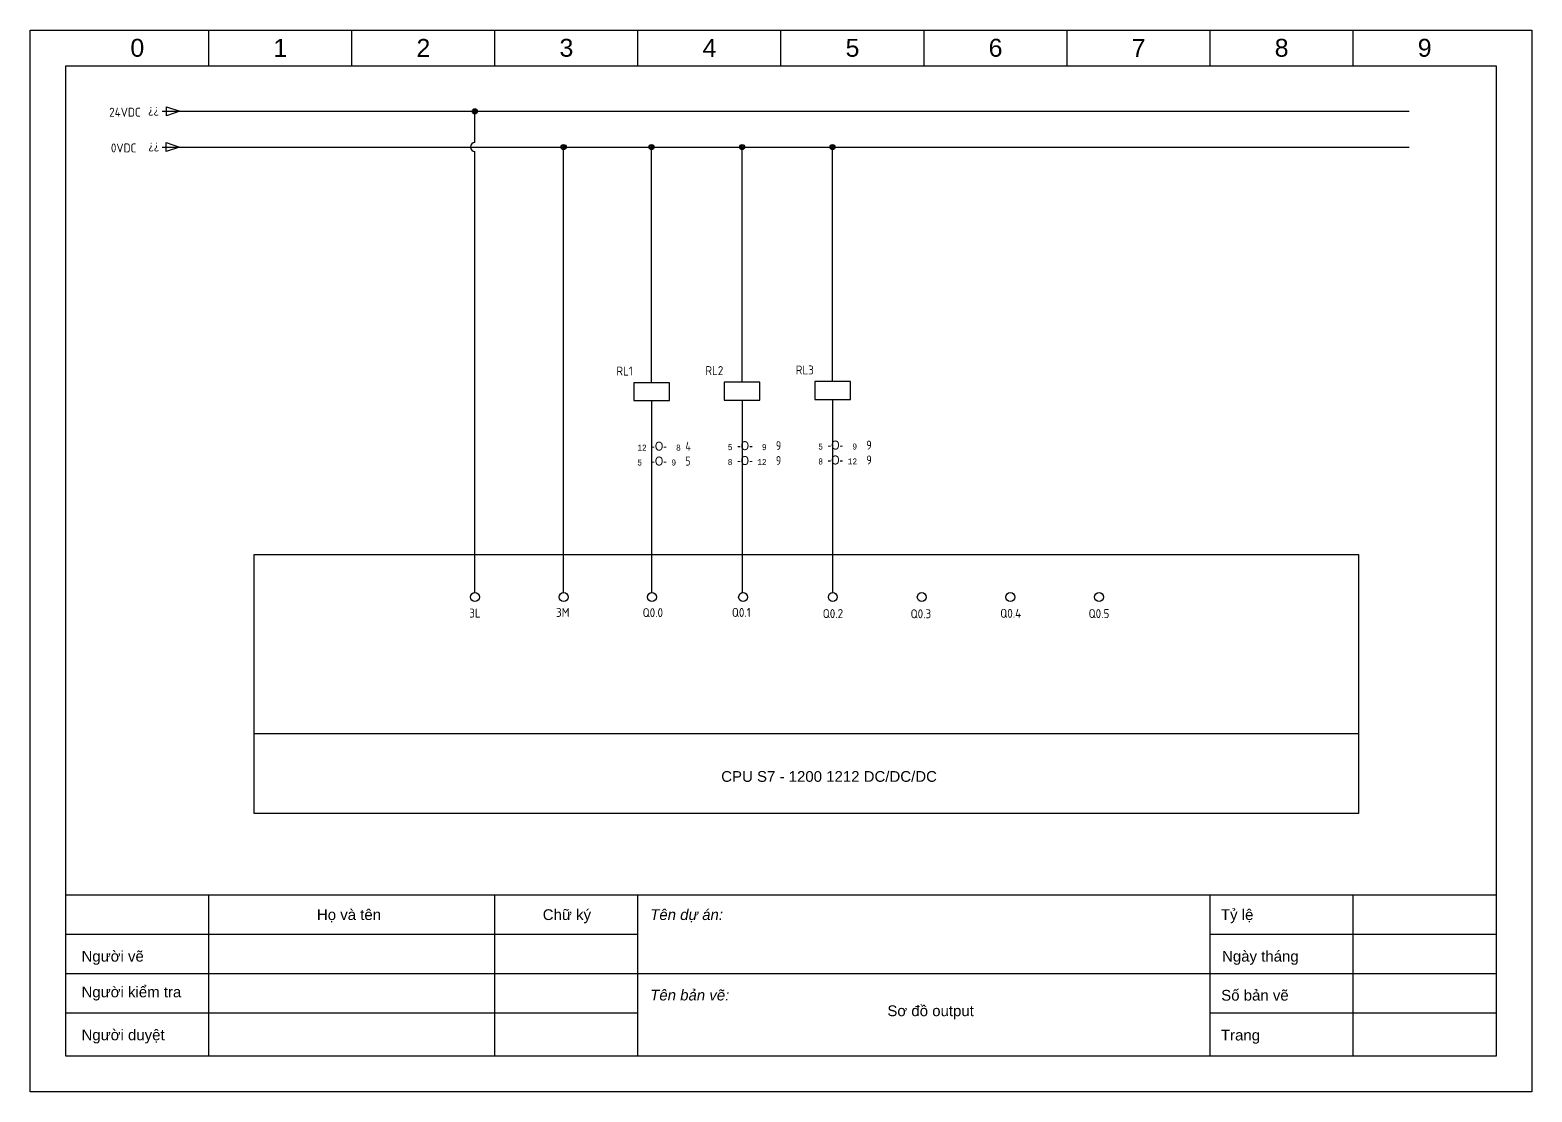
# Model space of a CAD drawing. Header units: inches. Extents: x 0 to 2631, y -6 to 297.
# Drawn here: x 1125.8 to 1545.8, y 0 to 297 of the extents above; entities that cross this region are included whole.
import ezdxf
from ezdxf.enums import TextEntityAlignment as Align

# ---------------------------------------------------------------- set-up
doc = ezdxf.new("R2010")
doc.units = ezdxf.units.IN
doc.header["$MEASUREMENT"] = 0
for name, color, linetype in [('24V', 1, 'Continuous'), ('DESC', 150, 'Continuous'), ('SYMS', 7, 'Continuous'), ('TAGS', 150, 'Continuous'), ('XREF', 7, 'Continuous')]:
    doc.layers.add(name, color=color, linetype=linetype)
doc.styles.get("Standard").update_dxf_attribs({"font": 'arial.ttf', "height": 3})
doc.styles.add('WD_IEC', font='ISOCP2.shx', dxfattribs={"width": 0.9, "height": 4})

# ---------------------------------------------------------------- blocks, each defined once
blk = doc.blocks.new('*U59')
blk.add_line((0, -5), (0, 5))
blk = doc.blocks.new('*U60')
at = {"color": 0, "linetype": 'ByBlock', "lineweight": -2, "transparency": 16777216}
blk.add_blockref('*U59', (0, 0), dxfattribs=at)
blk = doc.blocks.new('*U43')
blk.add_line((0, -5), (0, 5))
blk = doc.blocks.new('*U44')
at = {"color": 0, "linetype": 'ByBlock', "lineweight": -2, "transparency": 16777216}
blk.add_blockref('*U43', (0, 0), dxfattribs=at)
blk = doc.blocks.new('*U45')
blk.add_line((0, -5), (0, 5))
blk = doc.blocks.new('*U46')
at = {"color": 0, "linetype": 'ByBlock', "lineweight": -2, "transparency": 16777216}
blk.add_blockref('*U45', (0, 0), dxfattribs=at)
blk = doc.blocks.new('*U47')
blk.add_line((0, -5), (0, 5))
blk = doc.blocks.new('*U48')
at = {"color": 0, "linetype": 'ByBlock', "lineweight": -2, "transparency": 16777216}
blk.add_blockref('*U47', (0, 0), dxfattribs=at)
blk = doc.blocks.new('*U49')
blk.add_line((0, -5), (0, 5))
blk = doc.blocks.new('*U50')
at = {"color": 0, "linetype": 'ByBlock', "lineweight": -2, "transparency": 16777216}
blk.add_blockref('*U49', (0, 0), dxfattribs=at)
blk = doc.blocks.new('*U51')
blk.add_line((0, -5), (0, 5))
blk = doc.blocks.new('*U52')
at = {"color": 0, "linetype": 'ByBlock', "lineweight": -2, "transparency": 16777216}
blk.add_blockref('*U51', (0, 0), dxfattribs=at)
blk = doc.blocks.new('*U53')
blk.add_line((0, -5), (0, 5))
blk = doc.blocks.new('*U54')
at = {"color": 0, "linetype": 'ByBlock', "lineweight": -2, "transparency": 16777216}
blk.add_blockref('*U53', (0, 0), dxfattribs=at)
blk = doc.blocks.new('*U55')
blk.add_line((0, -5), (0, 5))
blk = doc.blocks.new('*U56')
at = {"color": 0, "linetype": 'ByBlock', "lineweight": -2, "transparency": 16777216}
blk.add_blockref('*U55', (0, 0), dxfattribs=at)
blk = doc.blocks.new('*U57')
blk.add_line((0, -5), (0, 5))
blk = doc.blocks.new('*U58')
at = {"color": 0, "linetype": 'ByBlock', "lineweight": -2, "transparency": 16777216}
blk.add_blockref('*U57', (0, 0), dxfattribs=at)
blk = doc.blocks.new('new block')
for p, q in [((10, 10), (10, 287)), ((10, 287), (410, 287)), ((410, 287), (410, 10)), ((410, 55.02), (10, 55.02)), ((50, 10), (50, 55.02)), ((130, 10), (130, 55.02)), ((170, 10), (170, 55.02)), ((330, 10), (330, 55.02)), ((370, 10), (370, 55.02)), ((170, 44.01), (10, 44.01)), ((410, 44.01), (330, 44.01)), ((410, 33.01), (10, 33.01)), ((170, 22), (10, 22)), ((410, 22), (330, 22)), ((410, 10), (10, 10))]:
    blk.add_line(p, q)
blk.add_lwpolyline([(0, 0), (0, 297), (420, 297), (420, 0), (0, 0)], close=True)
for name, p in [('*U60', (50, 292)), ('*U44', (90, 292)), ('*U46', (130, 292)), ('*U48', (170, 292)), ('*U50', (210, 292)), ('*U52', (250, 292)), ('*U54', (290, 292)), ('*U56', (330, 292)), ('*U58', (370, 292))]:
    blk.add_blockref(name, p)
for s, width, gutter_width, heights, insert, char_height, attachment_point in [('{\\fArial|b0|i0|c163|p34;0}', 18.0473, 25, [0], (30, 292), 5, 5), ('{\\fArial|b0|i0|c163|p34;1 }', 18.0473, 25, [0], (70, 292), 5, 5), ('{\\fArial|b0|i0|c163|p34;2 }', 18.0473, 25, [0], (110, 292), 5, 5), ('{\\fArial|b0|i0|c163|p34;3 }', 18.0473, 25, [0], (150, 292), 5, 5), ('{\\fArial|b0|i0|c163|p34;4 }', 18.0473, 25, [0], (190, 292), 5, 5), ('{\\fArial|b0|i0|c163|p34;5 }', 18.0473, 25, [0], (230, 292), 5, 5), ('{\\fArial|b0|i0|c163|p34;6 }', 18.0473, 25, [0], (270, 292), 5, 5), ('{\\fArial|b0|i0|c163|p34;7  }', 18.0473, 25, [0], (310, 292), 5, 5), ('{\\fArial|b0|i0|c163|p34;8 }', 18.0473, 25, [0], (350, 292), 5, 5), ('{\\fArial|b0|i0|c163|p34;9 }', 18.0473, 25, [0], (390, 292), 5, 5), ('{\\fArial|b0|i0|c163|p34;Họ và tên }', 19.3697, 15, [3], (80.22, 51.09), 3, 1), ('{\\fArial|b0|i0|c163|p34;Chữ ký }', 19.3697, 15, [3], (143.37, 51.09), 3, 1), ('{\\fArial|b0|i1|c163|p34;Tên dự án: \\fArial|b0|i0|c163|p34;  }', 21.9021, 15, [3], (173.42, 51.09), 3, 1), ('{\\fArial|b0|i0|c163|p34;Tỷ lệ }', 13.2781, 15, [3], (333.02, 51.09), 3, 1), ('{\\fArial|b0|i0|c163|p34;Người vẽ}', 19.3697, 15, [3], (14.39, 39.47), 3, 1), ('\\pxt6;{\\fArial|b0|i0|c163|p34;Ngày tháng }', 27.7555, 0, [3], (333.33, 39.46), 3, 1), ('{\\fArial|b0|i0|c163|p34;Người kiểm tra }', 31.6874, 15, [3], (14.39, 29.47), 3, 1), ('{\\fArial|b0|i1|c163|p34;Tên bản vẽ: \\fArial|b0|i0|c163|p34; }', 23.6205, 15, [3], (173.42, 28.6), 3, 1), ('{\\fArial|b0|i0|c163|p34;Số bản vẽ   }', 19.3697, 15, [3], (333.1, 28.55), 3, 1), ('{\\fArial|b0|i0|c163|p34;Người duyệt  }', 31.6874, 15, [3], (14.39, 17.47), 3, 1), ('{\\fArial|b0|i0|c163|p34;Trang }', 19.3697, 15, [3], (333.02, 17.41), 3, 1)]:
    blk.add_mtext_dynamic_manual_height_columns(s, width=width, gutter_width=gutter_width, heights=heights, dxfattribs=dict(insert=insert, char_height=char_height, attachment_point=attachment_point))
for tag, p in [('TYLE', (376.15, 46.38)), ('TEN_DU_AN', (224.58, 39.14)), ('NGUOI_VE', (62.36, 36.05)), ('DATE', (376.55, 36.05)), ('NGUOI_KIEMTRA', (62.36, 24.96)), ('SHEET', (376.29, 25.51)), ('TEN_BAN_VE', (224.81, 17.27)), ('SHEET_MAX', (376.25, 14.77)), ('NGUOI_DUYET', (62.36, 13.48))]:
    blk.add_attdef(tag, p, '', height=3)
at = {"flags": 9}
blk.add_attdef('WD_TB', (0, 0), '', height=3, dxfattribs=at)
blk = doc.blocks.new('HA1S3')
blk.add_lwpolyline([(-3.75, 0), (0, 1.25), (0, -1.25)], close=True)
at = {"style": 'WD_IEC'}
blk.add_attdef('XREF', text='', height=2.5, dxfattribs=at).set_placement((-5, 0), align=Align.MIDDLE_RIGHT)
at = {"style": 'WD_IEC', "flags": 1}
blk.add_attdef('SIGCODE', text='', height=1, dxfattribs=at).set_placement((-2.5, 1.8), align=Align.RIGHT)
at = {"style": 'WD_IEC'}
for tag, p, height, flags in [('X1TERM01', (0, 0), 0.32, 1), ('WIRENO', (1.25, 1), 2.5, 8)]:
    blk.add_attdef(tag, p, '', height=height, dxfattribs=dict(at, flags=flags))
blk.add_attdef('DESC1', text='', height=2.5, dxfattribs=at).set_placement((1.25, -1), align=Align.TOP_LEFT)
blk = doc.blocks.new('VT0_02')
blk.add_circle((0, 0), 1.25)
at = {"style": 'WD_IEC'}
blk.add_attdef('TAG1', text='', height=2.5, dxfattribs=at).set_placement((-0.5, 1.75), align=Align.RIGHT)
at = {"style": 'WD_IEC', "flags": 1}
for tag, p in [('X4TERM01', (-1.25, 0)), ('X2TERM01', (0, 1.25)), ('X1TERM01', (1.25, 0)), ('X8TERM01', (0, -1.25))]:
    blk.add_attdef(tag, p, '', height=0.32, dxfattribs=at)
blk = doc.blocks.new('WDDOT')
for radius in [0.72, 0.449, 0.223]:
    blk.add_circle((0, 0), radius)
blk = doc.blocks.new('VCR1')
for p, q in [((0, 2.5), (0, 7.5)), ((0, -2.5), (0, -7.5))]:
    blk.add_line(p, q)
blk.add_lwpolyline([(-5, 2.5), (-5, -2.5), (5, -2.5), (5, 2.5)], close=True)
at = {"style": 'WD_IEC'}
for tag, p in [('INST', (-5.25, 11.5)), ('LOC', (-5.25, 8)), ('TAG1', (-5.25, 4.5)), ('DESC2', (-5.25, -10.35)), ('DESC1', (-5.25, -6.85)), ('DESC3', (-5.25, -13.85))]:
    blk.add_attdef(tag, text='', height=2.5, dxfattribs=at).set_placement(p, align=Align.RIGHT)
blk.add_attdef('TERM01', text='', height=2, rotation=90, dxfattribs=at).set_placement((-1, 7.5), align=Align.RIGHT)
at = {"style": 'WD_IEC', "flags": 1}
for tag, p, height in [('X2TERM01', (0, 7.5), 0.32), ('X4LINK', (-5, 0), 0.32), ('X1LINK', (5, 0), 0.32), ('ASSYCODE', (1, -4), 1), ('X8TERM02', (0, -7.5), 0.32), ('FAMILY', (1, -5.5), 1), ('CATDESC', (1, -7), 1)]:
    blk.add_attdef(tag, p, '', height=height, dxfattribs=at)
at = {"style": 'WD_IEC', "flags": 9}
for tag, p in [('MFG', (-6, 1)), ('CAT', (-6, -1.5))]:
    blk.add_attdef(tag, text='', height=1.5, dxfattribs=at).set_placement(p, align=Align.RIGHT)
at = {"style": 'WD_IEC'}
blk.add_attdef('TERM02', (-1, -7.5), '', height=2, rotation=90, dxfattribs=at)
at = {"lineweight": 9, "style": 'WD_IEC'}
for tag, p in [('NO', (-5.5, -16.5)), ('NC', (-5.5, -20))]:
    blk.add_attdef(tag, text='', height=2.5, dxfattribs=at).set_placement(p, align=Align.TOP_RIGHT)
for tag, p in [('XREFNO', (-4, -16.5)), ('XREFNC', (-4, -20))]:
    blk.add_attdef(tag, text='', height=2.5, dxfattribs=at).set_placement(p, align=Align.TOP_LEFT)

msp = doc.modelspace()

# ---------------------------------------------------------------- linework, layer by layer
for p, q in [((1162.7, 264.27), (1511.49, 264.27)), ((1275.01, 139.66), (1275.01, 264.27)), ((1299.61, 203.37), (1299.61, 264.27)), ((1324.91, 203.51), (1324.91, 264.27)), ((1350.22, 203.67), (1350.22, 264.27)), ((1299.61, 188.37), (1299.61, 139.66)), ((1324.91, 188.51), (1324.91, 139.66)), ((1350.22, 188.67), (1350.22, 139.66)), ((1188.47, 100.26), (1497.33, 100.26))]:
    msp.add_line(p, q)
msp.add_lwpolyline([(1188.47, 150.34), (1497.33, 150.34), (1497.33, 77.91), (1188.47, 77.91)], close=True)
at = {"layer": '24V'}
for p, q in [((1162.7, 274.27), (1511.49, 274.27)), ((1250.19, 265.54), (1250.19, 274.27)), ((1250.19, 139.66), (1250.19, 263))]:
    msp.add_line(p, q, dxfattribs=at)
msp.add_arc((1250.19, 264.27), 1.27, 90, 270, dxfattribs=at)

# ---------------------------------------------------------------- block references
msp.add_blockref('new block', (1125.79, 0))
at = {"layer": 'SYMS'}
ref = msp.add_blockref('HA1S3', (1163.94, 274.27), dxfattribs=dict(at, rotation=180))
ref.add_attrib('XREF', '??', dxfattribs={"layer": 'XREF', "height": 2.5, "rotation": 180, "style": 'WD_IEC'}).set_placement((1158.8, 274.27), align=Align.MIDDLE_RIGHT)
ref.add_attrib('DESC1', '24VDC', dxfattribs={"layer": 'DESC', "color": 0, "height": 2.5, "style": 'WD_IEC'}).set_placement((1147.93, 275.27), align=Align.TOP_LEFT)
for p in [(1250.19, 274.27), (1275.01, 264.27), (1299.61, 264.27), (1324.91, 264.27), (1350.22, 264.27)]:
    msp.add_blockref('WDDOT', p, dxfattribs=at)
ref = msp.add_blockref('HA1S3', (1163.86, 264.27), dxfattribs=dict(at, rotation=180))
ref.add_attrib('XREF', '??', dxfattribs={"layer": 'XREF', "height": 2.5, "rotation": 180, "style": 'WD_IEC'}).set_placement((1158.88, 264.27), align=Align.MIDDLE_RIGHT)
ref.add_attrib('DESC1', '0VDC', dxfattribs={"layer": 'DESC', "color": 0, "height": 2.5, "style": 'WD_IEC'}).set_placement((1148.4, 265.27), align=Align.TOP_LEFT)
ref = msp.add_blockref('VCR1', (1299.61, 195.87), dxfattribs=at)
ref.add_attrib('TAG1', 'RL1', dxfattribs={"layer": 'TAGS', "color": 0, "height": 2.5, "style": 'WD_IEC'}).set_placement((1294.36, 200.37), align=Align.RIGHT)
ref = msp.add_blockref('VCR1', (1324.91, 196.01), dxfattribs=at)
ref.add_attrib('TAG1', 'RL2', dxfattribs={"layer": 'TAGS', "color": 0, "height": 2.5, "style": 'WD_IEC'}).set_placement((1319.66, 200.51), align=Align.RIGHT)
ref = msp.add_blockref('VCR1', (1350.22, 196.17), dxfattribs=at)
ref.add_attrib('TAG1', 'RL3', dxfattribs={"layer": 'TAGS', "color": 0, "height": 2.5, "style": 'WD_IEC'}).set_placement((1344.97, 200.67), align=Align.RIGHT)
ref = msp.add_blockref('VT0_02', (1250.19, 138.41), dxfattribs=at)
ref.add_attrib('TAG1', '3L', dxfattribs={"layer": 'TAGS', "color": 0, "height": 2.5, "style": 'WD_IEC'}).set_placement((1251.81, 132.68), align=Align.RIGHT)
ref = msp.add_blockref('VT0_02', (1275.01, 138.41), dxfattribs=at)
ref.add_attrib('TAG1', '3M', dxfattribs={"layer": 'TAGS', "color": 0, "height": 2.5, "style": 'WD_IEC'}).set_placement((1276.65, 132.87), align=Align.RIGHT)
ref = msp.add_blockref('VT0_02', (1299.69, 138.41), dxfattribs=at)
ref.add_attrib('TAG1', 'Q0.0', dxfattribs={"layer": 'TAGS', "color": 0, "height": 2.5, "style": 'WD_IEC'}).set_placement((1302.8, 132.81), align=Align.RIGHT)
ref = msp.add_blockref('VT0_02', (1325.2, 138.41), dxfattribs=at)
ref.add_attrib('TAG1', 'Q0.1', dxfattribs={"layer": 'TAGS', "color": 0, "height": 2.5, "style": 'WD_IEC'}).set_placement((1327.34, 132.87), align=Align.RIGHT)
ref = msp.add_blockref('VT0_02', (1350.28, 138.41), dxfattribs=at)
ref.add_attrib('TAG1', 'Q0.2', dxfattribs={"layer": 'TAGS', "color": 0, "height": 2.5, "style": 'WD_IEC'}).set_placement((1353.16, 132.55), align=Align.RIGHT)
ref = msp.add_blockref('VT0_02', (1375.16, 138.41), dxfattribs=at)
ref.add_attrib('TAG1', 'Q0.3', dxfattribs={"layer": 'TAGS', "color": 0, "height": 2.5, "style": 'WD_IEC'}).set_placement((1377.78, 132.49), align=Align.RIGHT)
ref = msp.add_blockref('VT0_02', (1399.92, 138.41), dxfattribs=at)
ref.add_attrib('TAG1', 'Q0.4', dxfattribs={"layer": 'TAGS', "color": 0, "height": 2.5, "style": 'WD_IEC'}).set_placement((1402.95, 132.61), align=Align.RIGHT)
ref = msp.add_blockref('VT0_02', (1424.74, 138.41), dxfattribs=at)
ref.add_attrib('TAG1', 'Q0.5', dxfattribs={"layer": 'TAGS', "color": 0, "height": 2.5, "style": 'WD_IEC'}).set_placement((1427.61, 132.54), align=Align.RIGHT)

# ---------------------------------------------------------------- texts
at = {"char_height": 3, "attachment_point": 1}
for s, width, insert in [('\\pxqc;CPU S7 - 1200 1212 DC/DC/DC', 112.8891, (1292.79, 89.74)), ('S{\\fArial|b0|i0|c163|p34;ơ đồ output }', 101.168, (1365.54, 24.2))]:
    msp.add_mtext_dynamic_manual_height_columns(s, width=width, gutter_width=15, heights=[0], dxfattribs=dict(at, insert=insert))
at = {"layer": 'XREF', "char_height": 2.5, "attachment_point": 1, "style": 'WD_IEC'}
for s, insert in [('{\\Fmonotxt.shx|c0;\\H0.67x;12 }{\\Facaderef.shx|c0;-O-} {\\Fmonotxt.shx|c0;\\H0.67x; 8} 4\\P{\\Fmonotxt.shx|c0;\\H0.67x;5  }{\\Facaderef.shx|c0;-O-} {\\Fmonotxt.shx|c0;\\H0.67x;9 } 5', (1295.61, 181.87)), ('{\\Fmonotxt.shx|c0;\\H0.67x;5 }{\\Facaderef.shx|c0;-O-} {\\Fmonotxt.shx|c0;\\H0.67x; 9 } 9\\P{\\Fmonotxt.shx|c0;\\H0.67x;8 }{\\Facaderef.shx|c0;-O-} {\\Fmonotxt.shx|c0;\\H0.67x;12 } 9', (1320.91, 182.01)), ('{\\Fmonotxt.shx|c0;\\H0.67x;5 }{\\Facaderef.shx|c0;-O-} {\\Fmonotxt.shx|c0;\\H0.67x; 9 } 9\\P{\\Fmonotxt.shx|c0;\\H0.67x;8 }{\\Facaderef.shx|c0;-O-} {\\Fmonotxt.shx|c0;\\H0.67x;12 } 9', (1346.22, 182.17))]:
    msp.add_mtext(s, dxfattribs=dict(at, insert=insert))

doc.saveas('drawing.dxf')
